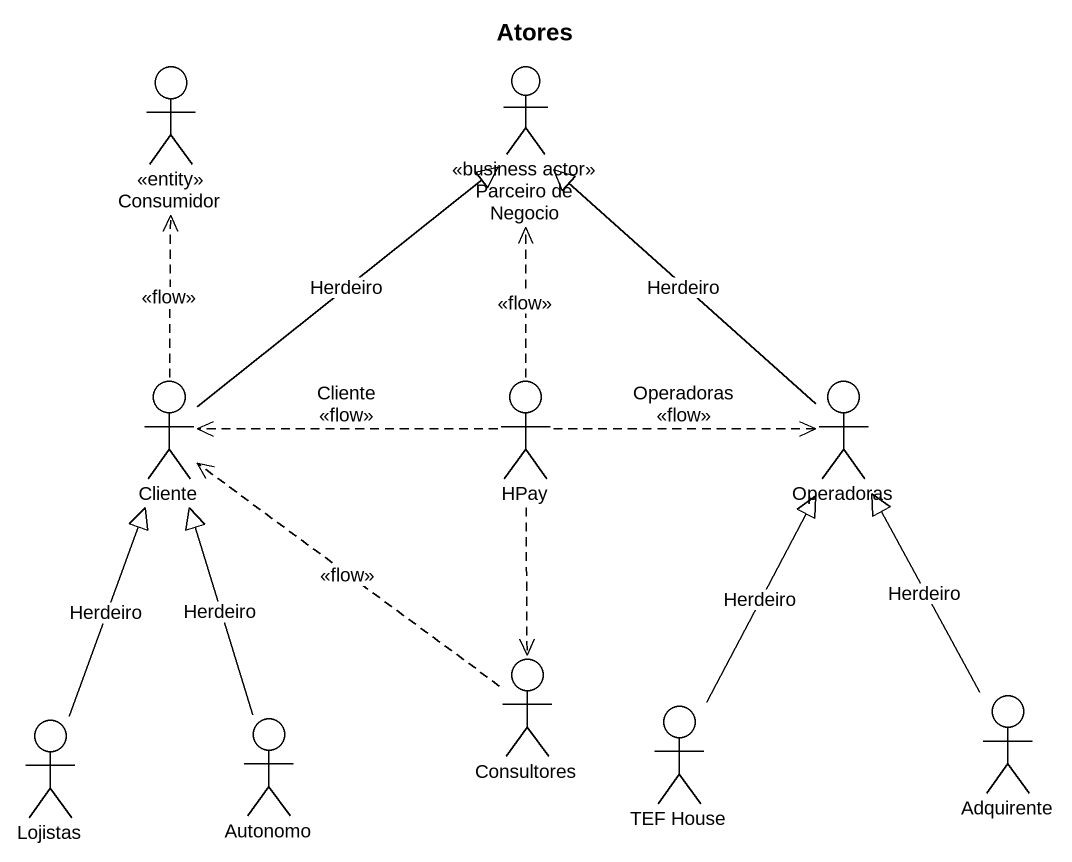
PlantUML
@startuml
title Atores
actor Consumidor <<entity>>
actor "Parceiro de Negocio" as Parceiro_de_Negocio <<business actor>>
actor Cliente
actor HPay
actor Operadoras
actor Consultores
actor Adquirente
actor Lojistas
actor Autonomo
actor "TEF House" as TEF_House
Cliente .up.> Consumidor : <<flow>>
Cliente -up-|> Parceiro_de_Negocio : Herdeiro
HPay .up.> Parceiro_de_Negocio : <<flow>>
HPay .left.> Cliente : Cliente\n<<flow>>
HPay .right.> Operadoras : Operadoras\n<<flow>>
HPay ..> Consultores
Operadoras -up-|> Parceiro_de_Negocio : Herdeiro
Consultores .up.> Cliente : <<flow>>
Adquirente -up-|> Operadoras : Herdeiro
Lojistas -up-|> Cliente : Herdeiro
Autonomo -up-|> Cliente : Herdeiro
TEF_House -up-|> Operadoras : Herdeiro
@enduml
